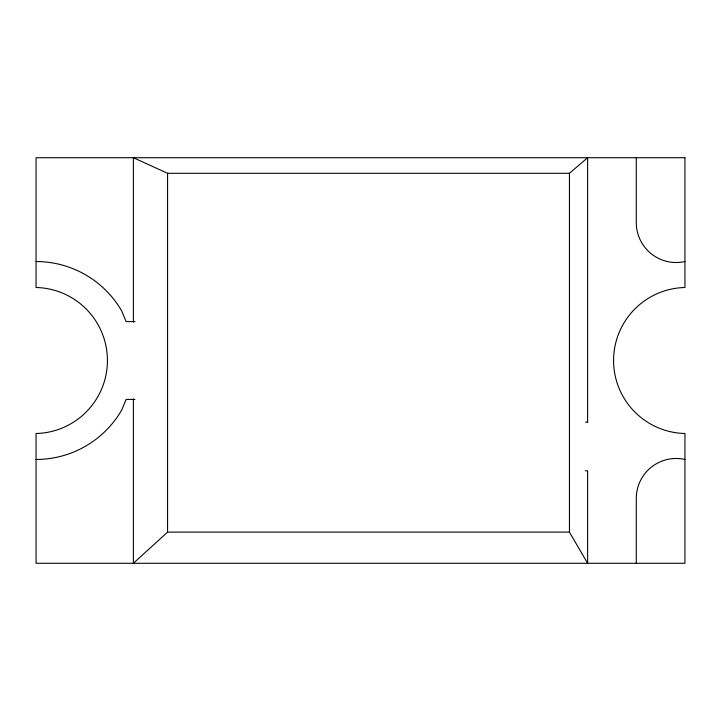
<?xml version="1.0" encoding="UTF-8"?>
<svg xmlns="http://www.w3.org/2000/svg" width="721" height="721" viewBox="0 0 721 721"><rect width="100%" height="100%" fill="white"/><g stroke="black" fill="none" stroke-linecap="round" stroke-linejoin="round"><path stroke-width="1.08" d="M585.38 470.813L587.615 470.813L587.615 563.281L569.446 532.107L167.569 532.107L133.385 563.281L133.385 398.803M133.385 322.197L133.385 157.719L167.569 173.292L569.446 173.292L587.615 157.719L587.615 422.461M135.007 321.566L126.121 321.566L121.75 311.021A98.957 98.957 0 0 0 36.05 261.543M135.007 399.434L126.121 399.434L121.75 409.979A98.957 98.957 0 0 1 36.05 459.457M585.38 422.145L587.615 422.145M636.283 157.719L636.283 222.609A39.907 39.907 0 0 0 684.95 261.543M636.283 563.281L636.283 498.391A39.907 39.907 0 0 1 684.95 459.457M569.446 173.292L569.446 532.107M167.569 173.292L167.569 532.107M684.95 157.719L36.05 157.719L36.05 287.499A73.019 73.019 0 0 1 107.429 360.5A73.019 73.019 0 0 1 36.05 433.501L36.05 563.281L684.95 563.281L684.95 433.501A73.019 73.019 0 0 1 613.571 360.5A73.019 73.019 0 0 1 684.95 287.499L684.95 157.719"/></g></svg>
